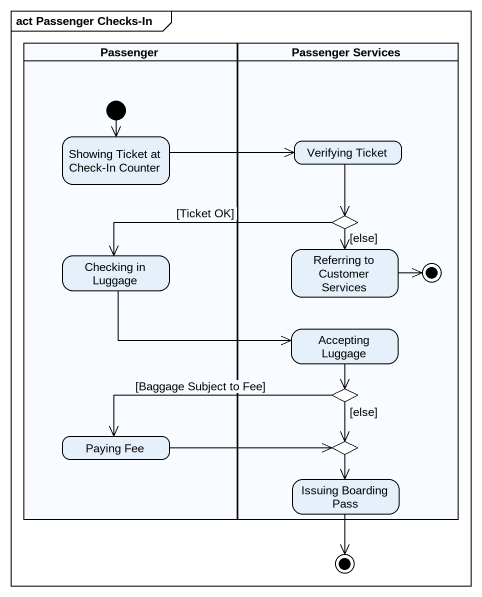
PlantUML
@startuml
mainframe act Passenger Checks-In
hide empty description
state Passenger <<partition>> {
  state "Showing Ticket at Check-In Counter" as Showing_Ticket_at_Check_In
  state "Checking in Luggage" as Checking_in_Luggage
  state "Paying Fee" as Paying_Fee
  [*] --> Showing_Ticket_at_Check_In
}
state "Passenger Services" as Passenger_Services <<partition>> {
  state "Verifying Ticket" as Verifying_Ticket
  state "Referring to Customer Services" as Referring_to_Customer
  state choice1 <<choice>>
  state "Accepting Luggage" as Accepting_Luggage
  state choice2 <<choice>>
  state choice3 <<choice>>
  state "Issuing Boarding Pass" as Issuing_Boarding_Pass
  Referring_to_Customer -right-> [*]
}
state final2 <<end>>
Showing_Ticket_at_Check_In -right-> Verifying_Ticket
Verifying_Ticket --> choice1
Checking_in_Luggage -right-> Accepting_Luggage
choice1 -left-> Checking_in_Luggage : [Ticket OK]
choice1 --> Referring_to_Customer : [else]
Accepting_Luggage --> choice2
choice2 -left-> Paying_Fee : [Baggage Subject to Fee]
choice2 --> choice3 : [else]
Paying_Fee -right-> choice3
choice3 --> Issuing_Boarding_Pass
Issuing_Boarding_Pass --> final2
@enduml
